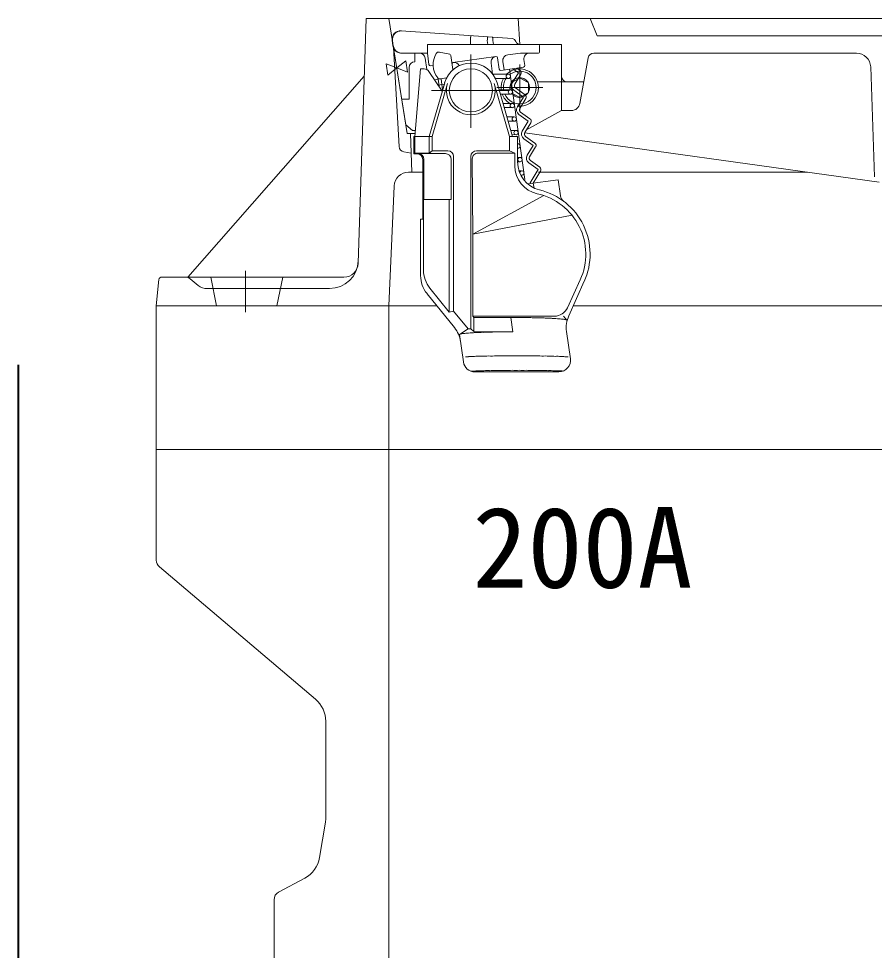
# Model space of a CAD drawing. Units: millimetres at full size, sheet at 1:20; details may follow other scales. Extents: x -5817 to 7940, y -3160 to 3160.
# Drawn here: x 125.8 to 423.7, y 2175.2 to 2499.6 of the extents above; entities that cross this region are included whole.
import ezdxf
from ezdxf.enums import TextEntityAlignment as Align

# ---------------------------------------------------------------- set-up
doc = ezdxf.new("R2010")
doc.units = ezdxf.units.MM
doc.header["$LTSCALE"] = 20
for name, color, linetype, lineweight in [('0-7_TEMP01', 3, 'Continuous', 18), ('0-9_躯体', 7, 'Continuous', 9), ('0-E_寸法', 1, 'Continuous', 40)]:
    doc.layers.add(name, color=color, linetype=linetype, lineweight=lineweight)
doc.layers.add('0-F_注釈', color=1, linetype='Continuous')
doc.styles.add('ＭＳ ゴシック', font='')
doc.styles.get('ＭＳ ゴシック').set_extended_font_data('MS Gothic')

msp = doc.modelspace()

# ---------------------------------------------------------------- linework, layer by layer
at = {"layer": '0-7_TEMP01'}
for p, q in [((283.25, 2487.14), (283.25, 2461.64)), ((300.25, 2483.64), (300.25, 2467.65)), ((292.25, 2475.64), (308.25, 2475.64)), ((269.54, 2474.64), (296.71, 2474.64)), ((204.75, 2411.84), (204.75, 2397.47)), ((173.75, 2349.64), (835.75, 2349.64))]:
    msp.add_line(p, q, dxfattribs=at)
at = {"layer": '0-9_躯体'}
for p, q in [((246.75, 2499.64), (244.04, 2414.49)), ((246.75, 2499.64), (762.75, 2499.64)), ((754.75, 2499.64), (254.75, 2499.64)), ((261.09, 2459.65), (254.75, 2499.64)), ((260.61, 2462.65), (254.75, 2499.64)), ((299.75, 2499.64), (300.25, 2490.65)), ((324.75, 2499.64), (327.25, 2493.65)), ((297.57, 2492.72), (259, 2495.39)), ((256.07, 2490.22), (255.83, 2491.99)), ((256.23, 2490.22), (255.98, 2491.97)), ((283.12, 2492.22), (283.14, 2492.61)), ((283.12, 2492.22), (283.12, 2490.64)), ((283.14, 2492.61), (283.15, 2492.88)), ((283.18, 2493.2), (283.18, 2493.34)), ((288.97, 2492.06), (288.99, 2492.35)), ((288.97, 2492.06), (289.12, 2490.64)), ((288.99, 2492.35), (289.01, 2492.53)), ((289.01, 2492.53), (289.02, 2492.7)), ((289.02, 2492.7), (289.02, 2492.85)), ((290.9, 2491.99), (291.07, 2490.64)), ((667.25, 2493.65), (327.25, 2493.65)), ((256.33, 2489.64), (258.27, 2455.07)), ((306.81, 2490.64), (268.12, 2490.64)), ((268.12, 2490.64), (268.12, 2487.64)), ((300.25, 2490.65), (314.75, 2490.65)), ((307.11, 2487.94), (307.11, 2490.34)), ((314.75, 2490.65), (314.75, 2467.65)), ((268.12, 2487.64), (259.04, 2487.64)), ((263.75, 2487.64), (263.75, 2484.65)), ((267.31, 2485.91), (267.88, 2481.91)), ((268.12, 2487.64), (268.67, 2483.66)), ((272.27, 2487.99), (275.89, 2487.21)), ((276.28, 2486.79), (276.97, 2481.88)), ((276.93, 2484.32), (291.98, 2486.43)), ((292.55, 2486.01), (293.1, 2482.04)), ((296.09, 2487), (300.55, 2487.64)), ((300.55, 2487.64), (306.81, 2487.64)), ((301.73, 2485.36), (302.02, 2483.3)), ((324.09, 2486), (321.2, 2470.1)), ((417.42, 2487.65), (326.06, 2487.65)), ((261.75, 2482.64), (261.75, 2471.64)), ((263.75, 2458.64), (265.75, 2482.14)), ((263.75, 2458.64), (265.75, 2482.14)), ((265.75, 2482.14), (266.99, 2482.14)), ((265.75, 2482.14), (266.99, 2482.14)), ((269.23, 2483.24), (270.12, 2483.36)), ((276.93, 2484.32), (277.13, 2484.34)), ((290.28, 2484.17), (290.81, 2480.38)), ((301.59, 2482.73), (293.67, 2481.61)), ((294.38, 2484.74), (294.8, 2481.78)), ((296.65, 2482), (302.05, 2443.59)), ((297.82, 2482.2), (299.81, 2480.77)), ((299.25, 2482.4), (300.38, 2481.59)), ((422.42, 2482.81), (423.69, 2444.58)), ((184.75, 2409.65), (246.12, 2479.64)), ((273.27, 2474.33), (268.65, 2481.26)), ((274.81, 2478.97), (270.55, 2478.37)), ((290.91, 2480.32), (296.13, 2480.27)), ((291.77, 2478.83), (296.34, 2478.78)), ((300.25, 2479.08), (297.25, 2477.34)), ((299.81, 2480.77), (297.71, 2477.36)), ((300.66, 2480.26), (298.56, 2476.83)), ((300.25, 2479.08), (303.25, 2477.34)), ((268.75, 2458.64), (274.13, 2477.28)), ((269.75, 2458.64), (275.09, 2477.02)), ((271.81, 2476.53), (274.01, 2476.87)), ((271.88, 2478.52), (272.21, 2476.18)), ((272.21, 2476.17), (272.12, 2476.05)), ((272.88, 2478.67), (273.41, 2474.86)), ((273.27, 2474.33), (274.13, 2477.28)), ((296.75, 2458.64), (291.41, 2477.02)), ((297.75, 2458.64), (292.38, 2477.28)), ((297.25, 2477.34), (297.25, 2474.83)), ((298.84, 2475.5), (302.1, 2473.16)), ((303.25, 2477.34), (303.25, 2473.95)), ((306.34, 2477.64), (322.33, 2477.64)), ((316.75, 2477.64), (322.57, 2477.64)), ((293.09, 2474.86), (296.9, 2474.82)), ((293.51, 2473.37), (297.11, 2473.34)), ((300.25, 2472.22), (298.24, 2473.38)), ((298.25, 2474.68), (301.52, 2472.35)), ((301.52, 2472.35), (299.43, 2468.93)), ((300.25, 2472.22), (303.25, 2473.95)), ((259.19, 2471.64), (261.75, 2471.64)), ((294.45, 2470.14), (297.56, 2470.12)), ((302.37, 2471.83), (300.28, 2468.4)), ((294.89, 2468.66), (297.78, 2468.64)), ((299.97, 2466.26), (303.24, 2463.93)), ((300.55, 2467.07), (303.81, 2464.74)), ((314.75, 2467.65), (302.35, 2460.82)), ((314.75, 2467.65), (318.25, 2467.65)), ((262.93, 2460.64), (260.61, 2462.65)), ((295.81, 2465.44), (298.23, 2465.42)), ((296.24, 2463.95), (298.44, 2463.93)), ((303.24, 2463.93), (301.14, 2460.5)), ((304.08, 2463.4), (302, 2459.98)), ((261.09, 2459.65), (263.88, 2459.65)), ((262.25, 2459.65), (262.75, 2446.14)), ((262.93, 2460.64), (263.94, 2460.64)), ((297.17, 2460.73), (298.88, 2460.72)), ((297.61, 2459.24), (299.1, 2459.23)), ((302.03, 2459.88), (425.41, 2442.66)), ((263.39, 2458.64), (269.75, 2458.64)), ((263.39, 2458.64), (263.39, 2452.58)), ((263.39, 2458.64), (263.39, 2452.58)), ((263.75, 2458.64), (263.75, 2452.83)), ((268.75, 2458.64), (268.75, 2452.83)), ((269.75, 2458.64), (269.75, 2453.65)), ((296.75, 2458.64), (299.51, 2458.64)), ((296.75, 2458.64), (296.75, 2453.65)), ((299.51, 2458.64), (299.51, 2449.72)), ((301.69, 2457.83), (304.95, 2455.5)), ((302.27, 2458.64), (305.53, 2456.31)), ((259.93, 2453.21), (262.5, 2452.78)), ((263.75, 2452.83), (263.39, 2452.58)), ((268.75, 2452.83), (263.75, 2452.83)), ((269.75, 2453.65), (268.75, 2452.83)), ((275.25, 2453.65), (269.75, 2453.65)), ((296.75, 2453.65), (285.25, 2453.65)), ((298.51, 2452.83), (285.75, 2452.83)), ((304.95, 2455.5), (302.86, 2452.07)), ((305.8, 2454.98), (303.71, 2451.55)), ((264.5, 2452.58), (263.39, 2452.58)), ((274.39, 2452.64), (264.75, 2452.64)), ((266.5, 2450.58), (266.5, 2429.85)), ((266.93, 2450.64), (266.93, 2436.64)), ((276.39, 2450.64), (276.39, 2436.64)), ((277.25, 2451.64), (277.25, 2397.82)), ((283.25, 2451.64), (283.25, 2391.64)), ((283.75, 2450.82), (283.88, 2424.64)), ((299.52, 2451.31), (300.21, 2451.3)), ((299.52, 2449.83), (300.41, 2449.82)), ((303.98, 2450.22), (307.25, 2447.88)), ((300, 2446.61), (300.87, 2446.61)), ((303.4, 2449.4), (306.66, 2447.07)), ((306.66, 2447.07), (303.88, 2442.52)), ((307.52, 2446.55), (304.94, 2442.33)), ((261.54, 2446.14), (266.52, 2446.14)), ((300.63, 2445.12), (301.08, 2445.11)), ((313.66, 2443.56), (303.06, 2442.08)), ((306.75, 2446.14), (400.47, 2446.14)), ((313.66, 2443.56), (314.44, 2437.98)), ((254.75, 2399.64), (256.55, 2441.36)), ((303.07, 2442.06), (304.94, 2442.33)), ((303.88, 2442.52), (303.95, 2442.2)), ((304.94, 2442.33), (305.28, 2440.66)), ((266.5, 2436.64), (276.39, 2436.64)), ((266.75, 2436.64), (266.75, 2412.11)), ((275.75, 2436.64), (275.75, 2397.45)), ((308.68, 2438), (283.88, 2424.64)), ((318.45, 2431.19), (283.88, 2424.64)), ((265.75, 2429.85), (266.5, 2429.85)), ((265.75, 2429.85), (265.75, 2410.17)), ((283.88, 2424.64), (283.88, 2396.02)), ((174.66, 2408.75), (173.75, 2399.64)), ((175.66, 2409.65), (239.04, 2409.65)), ((185.58, 2408.98), (188.38, 2406.74)), ((192.75, 2409.65), (194.75, 2399.64)), ((217.75, 2409.65), (215.75, 2399.64)), ((316.83, 2398.94), (321.3, 2408.68)), ((317.32, 2396.16), (322.74, 2408.23)), ((322.66, 2408.06), (322.7, 2408.15)), ((191.5, 2405.64), (234.06, 2405.64)), ((275.75, 2397.45), (268.98, 2405.81)), ((277.54, 2392.07), (267.98, 2403.87)), ((173.75, 2399.64), (173.75, 2349.64)), ((173.75, 2399.64), (271.31, 2399.64)), ((254.75, 2399.64), (254.75, 2349.64)), ((277.25, 2397.82), (275.75, 2397.45)), ((282.25, 2391.64), (277.25, 2397.82)), ((318.99, 2399.64), (754.75, 2399.64)), ((284.32, 2395.57), (283.88, 2396.02)), ((312.28, 2396.02), (283.88, 2396.02)), ((284.32, 2395.57), (284.32, 2390.66)), ((297.18, 2395.57), (284.32, 2395.57)), ((297.18, 2395.57), (297.88, 2390.57)), ((315.49, 2396.02), (316.64, 2394.64)), ((282.25, 2391.64), (279.33, 2389.64)), ((279.33, 2389.65), (280.67, 2380.09)), ((297.88, 2390.57), (284.43, 2390.57)), ((316.54, 2390.68), (317.88, 2381.2)), ((284.63, 2376.64), (313.92, 2376.64)), ((173.75, 2349.64), (504.75, 2349.64)), ((173.75, 2349.64), (173.75, 2311.05)), ((254.75, 2349.64), (254.75, 2149.64)), ((174.83, 2308.75), (229.16, 2262.64)), ((232.75, 2254.96), (232.75, 2221.47)), ((232.62, 2219.83), (230.56, 2207.51)), ((225.4, 2200.33), (216.34, 2195.49)), ((214.75, 2192.85), (214.75, 2149.64))]:
    msp.add_line(p, q, dxfattribs=at)
for points in [[(255.98, 2491.97), (255.96, 2492.14), (255.95, 2492.3), (255.95, 2492.45), (255.96, 2492.62), (255.98, 2492.78), (256, 2492.94), (256.04, 2493.09), (256.08, 2493.25), (256.12, 2493.4), (256.19, 2493.56), (256.25, 2493.7), (256.33, 2493.85), (256.41, 2493.99), (256.5, 2494.12), (256.6, 2494.25), (256.7, 2494.38), (256.81, 2494.5), (256.93, 2494.61), (257.05, 2494.71), (257.18, 2494.81), (257.31, 2494.9), (257.45, 2494.99), (257.59, 2495.07), (257.74, 2495.14), (257.88, 2495.19), (258.04, 2495.24), (258.19, 2495.29), (258.35, 2495.33), (258.51, 2495.36), (258.67, 2495.38), (258.84, 2495.39), (259, 2495.39), (259.15, 2495.38)], [(283.15, 2492.88), (283.17, 2493.13), (283.18, 2493.2)], [(283.18, 2493.34), (283.19, 2493.46), (283.19, 2493.51), (283.19, 2493.56), (283.19, 2493.6), (283.19, 2493.63), (283.19, 2493.66), (283.19, 2493.68), (283.19, 2493.7), (283.19, 2493.71)], [(289.02, 2492.85), (289.02, 2492.99), (289.03, 2493.05), (289.03, 2493.09), (289.03, 2493.14), (289.03, 2493.18), (289.03, 2493.22), (289.03, 2493.25), (289.03, 2493.27), (289.02, 2493.3), (289.02, 2493.31), (289.02, 2493.31)], [(290.9, 2491.99), (290.9, 2492.08), (290.9, 2492.18), (290.9, 2492.27), (290.9, 2492.36), (290.9, 2492.44), (290.9, 2492.52), (290.89, 2492.6), (290.89, 2492.67), (290.88, 2492.74), (290.87, 2492.82), (290.87, 2492.88), (290.86, 2492.93), (290.85, 2492.99), (290.83, 2493.03), (290.82, 2493.07), (290.8, 2493.11), (290.8, 2493.13), (290.78, 2493.16), (290.77, 2493.18), (290.75, 2493.18), (290.73, 2493.19)], [(259.2, 2487.64), (259.04, 2487.64), (258.88, 2487.65), (258.72, 2487.67), (258.56, 2487.7), (258.41, 2487.74), (258.25, 2487.78), (258.1, 2487.84), (257.96, 2487.9), (257.82, 2487.97), (257.68, 2488.05), (257.54, 2488.13), (257.41, 2488.22), (257.28, 2488.32), (257.17, 2488.43), (257.05, 2488.54), (256.94, 2488.65), (256.84, 2488.77), (256.75, 2488.9), (256.66, 2489.03), (256.57, 2489.17), (256.5, 2489.31), (256.44, 2489.45), (256.38, 2489.6), (256.32, 2489.75), (256.29, 2489.91), (256.25, 2490.06), (256.23, 2490.22)], [(296.75, 2453.65), (298.51, 2452.83), (298.51, 2448.41)], [(282.25, 2391.64), (283.25, 2391.64), (284.32, 2390.66)]]:
    msp.add_lwpolyline(points, dxfattribs=at)
for points in [[(257.46, 2482.46), (253.73, 2483.89), (254.35, 2479.95)], [(257.49, 2482.46), (261.22, 2481.03), (260.6, 2484.98)]]:
    msp.add_lwpolyline(points, close=True, dxfattribs=at)
for centre, radius in [((283.25, 2474.64), 7.5), ((296.24, 2479.53), 0.75), ((297.01, 2474.08), 0.75), ((297.67, 2469.38), 0.75), ((298.33, 2464.68), 0.75), ((298.99, 2459.97), 0.75), ((300.31, 2450.57), 0.75)]:
    msp.add_circle(centre, radius, dxfattribs=at)
for centre, radius, start, end in [((258.8, 2492.4), 3, 86.027, 187.97), ((297.47, 2491.22), 1.5, 17.799, 86.027), ((300.32, 2492.14), 1.5, 197.799, 270), ((259.04, 2490.64), 3, 187.97, 270), ((306.81, 2490.34), 0.3, 0, 90), ((265.33, 2485.63), 2, 8, 90), ((277.62, 2483.63), 7.5, 148.67, 217.811), ((272.06, 2487.01), 1, 77.776, 148.67), ((275.78, 2486.72), 0.5, 8, 77.776), ((292.26, 2484.45), 2, 97.953, 188), ((292.05, 2485.94), 0.5, 8, 98), ((296.36, 2485.03), 2, 98, 188), ((303.71, 2485.63), 2, 90, 188), ((306.81, 2487.94), 0.3, 270, 0), ((326.06, 2485.64), 2, 90, 169.695), ((417.42, 2482.64), 5, 1.909, 90), ((263.75, 2482.64), 2, 90, 180), ((266.99, 2480.15), 2, 33.755, 90), ((266.99, 2480.15), 2, 33.755, 90), ((269.16, 2483.73), 0.5, 188, 278), ((283.25, 2474.64), 9.5, 16.083, 163.917), ((283.25, 2474.64), 9.5, 16.083, 163.917), ((276.97, 2484.01), 0.3, 98, 188), ((277.4, 2482.36), 2, 27.333, 98), ((293.6, 2482.11), 0.5, 188, 278), ((300.25, 2475.64), 6.5, 0, 134.446), ((301.52, 2483.23), 0.5, 278, 8), ((272.48, 2479.65), 1, 217.811, 278), ((300.25, 2475.64), 6.5, 150.768, 187.002), ((300.25, 2475.64), 5.7, 146.362, 188.066), ((300.25, 2475.64), 3.44, 0, 193.678), ((300.25, 2475.64), 5.7, 0, 125.623), ((299.81, 2480.77), 1, 328.57, 54.43), ((316.75, 2479.64), 2, 180, 270), ((283.25, 2474.64), 8.5, 163.8, 16.2), ((300.25, 2475.64), 5.7, 203.548, 0), ((299.42, 2476.31), 2, 148.57, 234.43), ((300.25, 2475.64), 3.44, 221.95, 0), ((299.42, 2476.31), 1, 148.57, 234.43), ((300.25, 2475.64), 6.5, 270, 0), ((300.25, 2475.64), 6.5, 200.437, 237.754), ((301.52, 2472.35), 1, 328.57, 54.43), ((300.25, 2475.64), 6.5, 262.384, 270), ((318.25, 2470.65), 3, 270, 349.695), ((301.13, 2467.89), 2, 148.57, 234.43), ((301.13, 2467.89), 1, 148.57, 234.43), ((303.24, 2463.93), 1, 328.57, 54.43), ((302.85, 2459.45), 2, 148.57, 234.43), ((302.85, 2459.45), 1, 148.57, 234.43), ((299.65, 2455.27), 0.75, 0, 101.287), ((304.95, 2455.5), 1, 328.57, 54.43), ((260.26, 2455.19), 2, 183.194, 260.538), ((275.25, 2451.64), 2, 0, 90), ((285.25, 2451.64), 2, 90, 180), ((285.75, 2450.83), 2, 90, 180.273), ((299.65, 2455.27), 0.75, 259.249, 0), ((264.5, 2450.58), 2, 0, 90), ((264.93, 2450.64), 2, 0, 90), ((274.39, 2450.64), 2, 0, 90), ((309.51, 2449.72), 10, 180, 256.403), ((304.56, 2451.03), 2, 148.57, 234.43), ((304.56, 2451.03), 1, 148.57, 234.43), ((308.51, 2448.41), 10, 180, 257.611), ((300.98, 2445.86), 0.75, 0, 168.093), ((306.66, 2447.07), 1, 328.57, 54.43), ((261.54, 2441.15), 5, 90, 177.537), ((300.98, 2445.86), 0.75, 239.403, 0), ((301.75, 2417.65), 23, 335.368, 76.403), ((301.75, 2417.65), 23, 335.368, 76.403), ((301.75, 2417.65), 21.5, 335.368, 77.611), ((317.41, 2438.4), 3, 188, 232.964), ((234.06, 2415.65), 10, 270, 358.172), ((239.04, 2414.64), 5, 270, 358.172), ((276.75, 2412.11), 10, 180, 219.017), ((175.66, 2408.64), 1, 90, 174.289), ((183.7, 2406.65), 3, 51.34, 90), ((275.75, 2410.17), 10, 180, 219.017), ((301.75, 2417.65), 23, 335.478, 335.835), ((191.5, 2410.64), 5, 231.34, 270), ((312.28, 2401.02), 5, 270, 335.368), ((298.08, 2376.27), 19.32, 87.0399, 92.6893), ((299.89, 2376.44), 19.14, 86.7672, 92.4166), ((301.67, 2376.78), 18.79, 86.4873, 92.1367), ((303.41, 2377.3), 18.24, 86.1925, 91.8418), ((305.08, 2377.98), 17.52, 85.8774, 91.5268), ((306.69, 2378.83), 16.64, 85.5313, 91.1806), ((308.19, 2379.82), 15.59, 85.1418, 90.7912), ((309.6, 2380.97), 14.38, 84.6919, 90.3413), ((310.89, 2382.25), 13.05, 84.1547, 89.804), ((312.04, 2383.64), 11.59, 83.4875, 89.1369), ((313.06, 2385.15), 10.01, 82.6183, 88.2676), ((313.91, 2386.75), 8.34, 81.4081, 87.0575), ((314.61, 2388.42), 6.6, 79.5786, 85.2279), ((315.14, 2390.15), 4.8, 76.3917, 82.0411), ((315.5, 2391.93), 3, 69.3541, 75.0034), ((326.45, 2392.07), 10, 155.835, 188), ((315.67, 2393.73), 1.32, 43.0396, 48.6889), ((315.69, 2395.44), 1.25, 317.8248, 317.9969), ((315.7, 2395.39), 1.21, 319.2614, 319.4335), ((315.7, 2395.49), 1.28, 315.5435, 315.7157), ((315.71, 2395.28), 1.14, 323.8496, 324.0217), ((315.7, 2395.22), 1.11, 326.6525, 326.8246), ((315.7, 2395.17), 1.08, 328.8597, 329.0318), ((315.7, 2395.32), 1.18, 322.1671, 322.3392), ((315.72, 2394.72), 0.92, 354.9442, 355.1163), ((315.72, 2394.83), 0.94, 347.6492, 347.8213), ((315.72, 2394.99), 0.99, 338.0052, 338.1773), ((315.71, 2394.94), 0.98, 340.9263, 341.0984), ((315.71, 2394.89), 0.965, 343.7247, 343.8968), ((315.72, 2395.1), 1.04, 331.8738, 332.0459), ((315.71, 2395.05), 1.02, 334.5942, 334.7664), ((315.72, 2394.67), 0.93, 358.0663, 358.2385), ((315.72, 2394.78), 0.94, 350.7516, 350.9237), ((269.77, 2385.77), 10, 8, 39.017), ((280.29, 2388.78), 1.3, 132.5353, 138.1352), ((280.25, 2389.25), 1.01, 155.5803, 155.8106), ((280.25, 2389.33), 0.985, 159.9388, 160.1692), ((281.19, 2389.79), 1.88, 183.9394, 184.0056), ((280.25, 2389.46), 0.945, 168.0428, 168.2731), ((281.19, 2389.86), 1.88, 186.3071, 186.3733), ((280.26, 2388.97), 1.17, 142.138, 142.3684), ((280.26, 2389.05), 1.12, 145.4548, 145.6852), ((281.17, 2389.6), 1.84, 177.5474, 177.6136), ((280.26, 2389.11), 1.08, 148.3806, 148.6109), ((280.25, 2389.19), 1.04, 152.0304, 152.2607), ((281.17, 2389.59), 1.84, 177.5474, 177.6136), ((281.14, 2389.64), 1.81, 179.1484, 179.2147), ((281.17, 2389.64), 1.84, 179.16, 179.2262), ((281.17, 2388.8), 2.04, 154.8176, 154.8838), ((281.17, 2389.69), 1.84, 180.7738, 180.84), ((281.17, 2389.72), 1.84, 181.5804, 181.6467), ((281.17, 2389.74), 1.84, 182.3864, 182.4526), ((281.17, 2389.76), 1.84, 183.1914, 183.2576), ((281.17, 2389.76), 1.84, 183.1914, 183.2576), ((281.17, 2389.81), 1.85, 184.7973, 184.8635), ((281.17, 2389.84), 1.85, 185.5976, 185.6638), ((280.25, 2389.4), 0.96, 164.1227, 164.353), ((280.25, 2389.55), 0.93, 172.9874, 173.2177), ((280.25, 2389.62), 0.925, 177.5758, 177.8061), ((281.17, 2389.86), 1.85, 186.3956, 186.4619), ((281.17, 2389.91), 1.86, 187.984, 188.0502), ((280.27, 2388.91), 1.22, 139.6278, 139.8581), ((280.27, 2388.82), 1.26, 136.794, 137.0243), ((280.28, 2388.62), 1.43, 130.2266, 130.4569), ((280.28, 2388.68), 1.38, 132.2423, 132.4726), ((280.27, 2388.76), 1.31, 134.1946, 134.4249), ((280.28, 2388.54), 1.49, 128.1393, 128.3696), ((280.46, 2387.06), 2.88, 105.7104, 111.3103), ((280.8, 2385.36), 4.61, 98.4134, 104.0133), ((281.3, 2383.7), 6.33, 95.0974, 100.6972), ((281.96, 2382.09), 8, 93.1853, 98.7852), ((282.77, 2380.57), 9.6, 91.9288, 97.5287), ((283.73, 2379.13), 11.11, 91.0221, 96.622), ((284.83, 2377.78), 12.52, 90.3284, 95.9283), ((286.05, 2376.55), 13.81, 89.768, 95.3679), ((287.38, 2375.44), 14.97, 89.302, 94.9019), ((288.81, 2374.47), 15.98, 88.8984, 94.4983), ((290.34, 2373.65), 16.86, 88.5386, 94.1385), ((291.94, 2372.98), 17.56, 88.2132, 93.8131), ((293.59, 2372.47), 18.09, 87.9088, 93.5087), ((295.29, 2372.11), 18.46, 87.6193, 93.2192), ((297.01, 2371.93), 18.66, 87.3387, 92.9386), ((282.37, 2374.8), 7.13, 89.1499, 98.2675), ((283.68, 2372.23), 9.78, 87.9353, 97.0529), ((285.37, 2369.9), 12.17, 87.2218, 96.3394), ((287.42, 2367.87), 14.27, 86.7332, 95.8508), ((289.75, 2366.18), 15.99, 86.3614, 95.479), ((292.33, 2364.9), 17.32, 86.0555, 95.1731), ((295.08, 2364.03), 18.21, 85.7868, 94.9044), ((297.93, 2363.62), 18.64, 85.5369, 94.6545), ((300.81, 2363.65), 18.6, 85.2918, 94.4094), ((303.65, 2364.15), 18.09, 85.0401, 94.1577), ((306.37, 2365.09), 17.12, 84.7662, 93.8838), ((308.92, 2366.45), 15.72, 84.4516, 93.5692), ((311.2, 2368.19), 13.93, 84.0639, 93.1815), ((313.19, 2370.28), 11.78, 83.5475, 92.6651), ((314.83, 2372.65), 9.34, 82.7771, 91.8947), ((316.07, 2375.25), 6.66, 81.4127, 90.5303), ((284.63, 2380.64), 4, 188, 270), ((313.92, 2380.64), 4, 270, 8), ((284.34, 2367.21), 9.72, 88.8042, 96.221), ((285.69, 2365.29), 11.7, 88.1955, 95.6123), ((287.27, 2363.55), 13.48, 87.7576, 95.1743), ((289.07, 2362.05), 15.04, 87.4176, 94.8343), ((291.04, 2360.77), 16.34, 87.1357, 94.5525), ((293.16, 2359.78), 17.38, 86.8928, 94.3096), ((295.39, 2359.05), 18.11, 86.6731, 94.0898), ((297.7, 2358.63), 18.55, 86.4671, 93.8839), ((300.05, 2358.5), 18.68, 86.2682, 93.6849), ((302.38, 2358.68), 18.5, 86.0682, 93.4849), ((304.68, 2359.16), 18, 85.8606, 93.2773), ((306.9, 2359.93), 17.21, 85.6376, 93.0543), ((309, 2360.98), 16.12, 85.3885, 92.8053), ((310.94, 2362.3), 14.78, 85.099, 92.5157), ((312.7, 2363.85), 13.18, 84.7445, 92.1612), ((314.25, 2365.61), 11.36, 84.2814, 91.6982), ((176.75, 2311.05), 3, 180, 230.195), ((222.75, 2254.96), 10, 0, 50.194), ((222.75, 2221.47), 10, 350.538, 0), ((220.7, 2209.15), 10, 298.072, 350.538), ((217.75, 2192.85), 3, 118.073, 180)]:
    msp.add_arc(centre, radius, start, end, dxfattribs=at)
at = {"layer": '0-E_寸法'}
msp.add_line((125.84, 1899.17), (125.84, 2379.12), dxfattribs=at)

# ---------------------------------------------------------------- texts
at = {"layer": '0-F_注釈', "style": 'ＭＳ ゴシック'}
msp.add_text('200A', height=28.15, dxfattribs=at).set_placement((283.81, 2293.02), align=Align.BOTTOM_LEFT)

doc.saveas('drawing.dxf')
